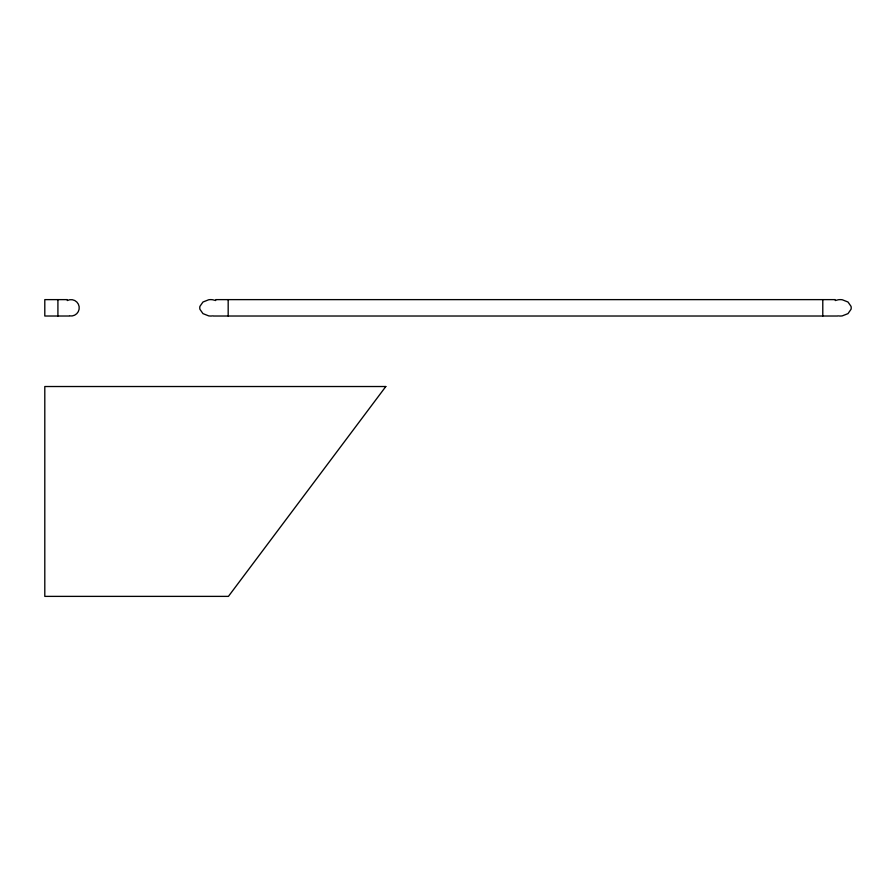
<?xml version="1.0" encoding="UTF-8"?>
<svg xmlns="http://www.w3.org/2000/svg" width="896" height="896" viewBox="0 0 896 896"><rect width="100%" height="100%" fill="white"/><g stroke="black" fill="none" stroke-linecap="round" stroke-linejoin="round"><path stroke-width="1.34" d="M835.251 300.541L838.286 299.757A14.504 14.504 0 0 1 842.262 299.757L847.997 302.019L851.021 306.331A6.194 6.194 0 0 1 851.021 309.31L847.997 313.622L842.262 315.885A14.504 14.504 0 0 1 838.286 315.885M67.189 299.622L44.8 299.622L44.8 316.019L68.88 316.019M215.813 299.622L835.15 299.622M213.562 316.019L837.402 316.019M215.712 300.541L212.688 299.757A14.504 14.504 0 0 0 208.701 299.757L202.966 302.019L199.942 306.331A6.194 6.194 0 0 0 199.942 309.31L202.966 313.622L208.701 315.885A14.504 14.504 0 0 0 212.688 315.885M822.786 299.622L822.786 316.019M228.178 299.622L228.178 316.019M57.915 299.622L57.915 316.019M67.267 300.541A8.198 8.198 0 0 1 79.139 306.622A8.198 8.198 0 0 1 69.541 315.885M385.818 386.523L228.424 596.378L44.8 596.378L44.8 386.523L385.818 386.523"/></g></svg>
